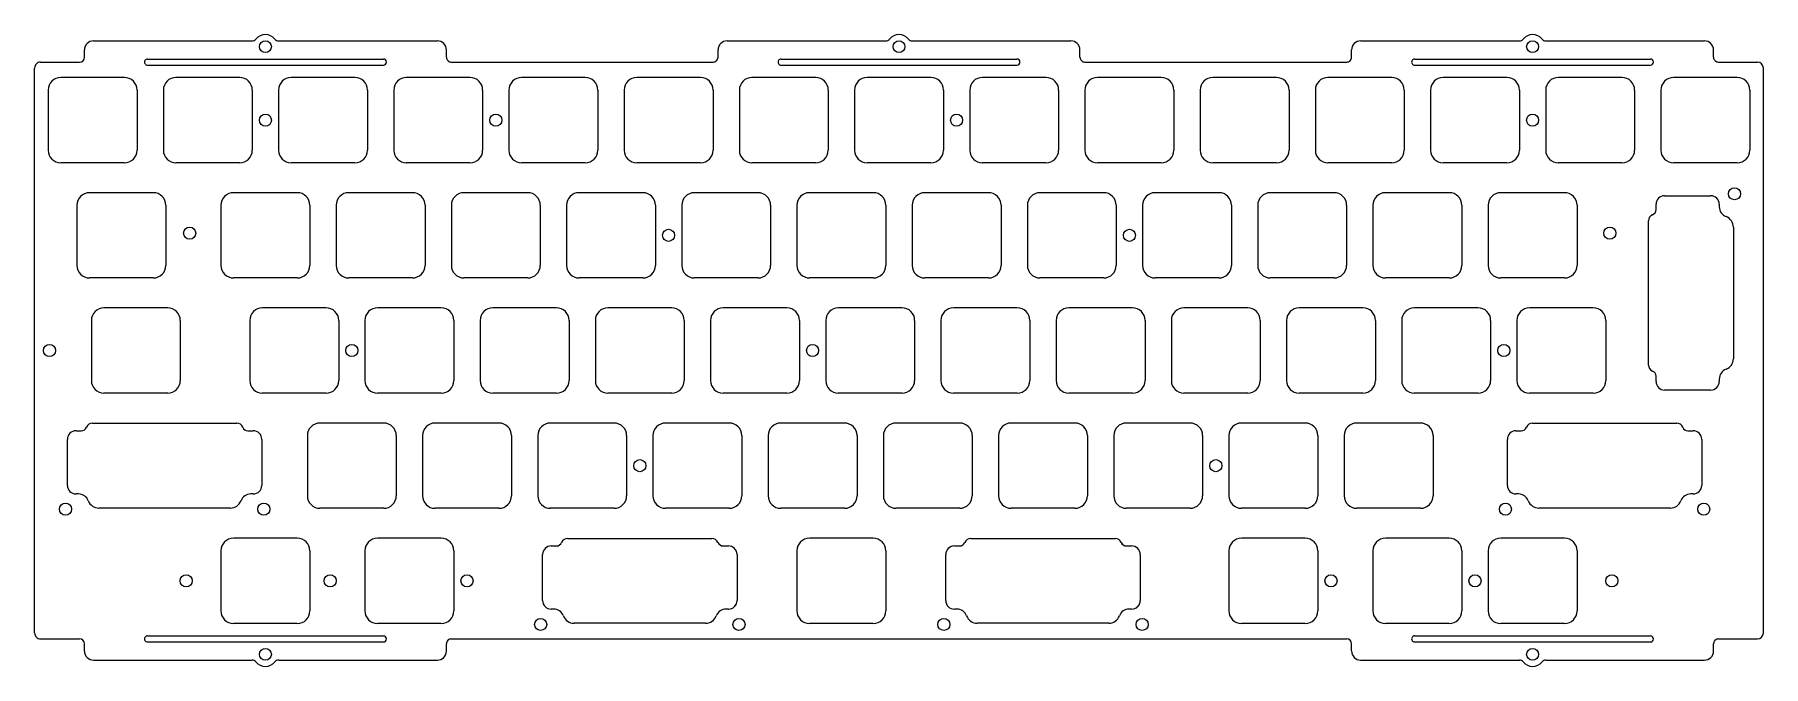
# Model space of a CAD drawing. Header units: millimetres. Extents: x -10 to 276, y -90 to 14.
import ezdxf

# ---------------------------------------------------------------- set-up
doc = ezdxf.new("R2010")
doc.units = ezdxf.units.MM
doc.header["$MEASUREMENT"] = 0
doc.layers.add('BLACK', color=7, linetype='CONTINUOUS')
doc.layers.add('Edge.Cuts', color=53, linetype='CONTINUOUS')

msp = doc.modelspace()

# ---------------------------------------------------------------- linework, layer by layer
at = {"layer": 'BLACK', "linetype": 'Continuous'}
for p, q in [((-1.35625, 10.399985), (-1.35625, 11.599985)), ((0.14375, 13.099997), (26.39937, 13.099997)), ((30.760672, 13.099997), (57.006172, 13.099997)), ((58.50625, 10.410384), (58.50625, 11.619835)), ((103.41875, 10.399985), (103.41875, 11.600085)), ((104.924149, 13.099997), (131.17437, 13.099997)), ((135.535872, 13.099997), (161.781172, 13.099997)), ((163.28125, 10.410384), (163.28125, 11.619835)), ((208.19375, 10.399985), (208.19375, 11.600085)), ((209.699149, 13.099997), (235.9392, 13.099997)), ((240.310872, 13.099997), (266.556172, 13.099997)), ((268.05625, 10.410384), (268.05625, 11.619835)), ((-9.6, -84.794538), (-9.6, 8.599985)), ((-8.600006, 9.599997), (-2.156228, 9.599997)), ((-2.156228, 9.600007), (-2.156228, 9.599997)), ((9.074972, 9.099997), (48.075, 9.099997)), ((9.077449, 10.099997), (48.074972, 10.099997)), ((59.306372, 9.599997), (102.61875, 9.599997)), ((113.849972, 9.099997), (152.85, 9.099997)), ((113.852449, 10.099997), (152.849972, 10.099997)), ((164.081372, 9.599997), (207.39375, 9.599997)), ((218.624972, 9.099997), (257.625, 9.099997)), ((218.627449, 10.099997), (257.624972, 10.099997)), ((268.856372, 9.599997), (275.299972, 9.599997)), ((276.299984, 8.599985), (276.3, 8.599985)), ((276.3, -84.800015), (276.3, 8.599985)), ((5.275, 7.05), (-5.275001, 7.05)), ((24.325, 7.05), (13.775, 7.05)), ((43.375, 7.05), (32.825, 7.05)), ((62.425, 7.05), (51.875, 7.05)), ((81.475, 7.05), (70.925, 7.05)), ((100.525, 7.05), (89.975, 7.05)), ((119.575, 7.05), (109.025, 7.05)), ((138.625, 7.05), (128.075, 7.05)), ((157.675, 7.05), (147.125, 7.05)), ((176.725, 7.05), (166.175, 7.05)), ((195.775, 7.05), (185.225, 7.05)), ((214.825, 7.05), (204.275, 7.05)), ((233.875, 7.05), (223.325, 7.05)), ((252.925, 7.05), (242.374999, 7.05)), ((271.975, 7.05), (261.424999, 7.05)), ((-7.35, 4.975001), (-7.35, -4.975001)), ((7.35, 4.975), (7.35, -4.975)), ((11.7, 4.975), (11.7, -4.975)), ((26.4, 4.975), (26.4, -4.975)), ((30.75, 4.975), (30.75, -4.975)), ((45.45, 4.975), (45.45, -4.975)), ((49.8, 4.975), (49.8, -4.975)), ((64.5, 4.975), (64.5, -4.975)), ((68.85, 4.975), (68.85, -4.975)), ((83.55, 4.975), (83.55, -4.975)), ((87.9, 4.975), (87.9, -4.975)), ((102.6, 4.975), (102.6, -4.975)), ((106.95, 4.975), (106.95, -4.975)), ((121.65, 4.975), (121.65, -4.975)), ((126, 4.975), (126, -4.975)), ((140.7, 4.975), (140.7, -4.975)), ((145.05, 4.975), (145.05, -4.975)), ((159.75, 4.975), (159.75, -4.975)), ((164.1, 4.975), (164.1, -4.975)), ((178.8, 4.975), (178.8, -4.975)), ((183.15, 4.975), (183.15, -4.975)), ((197.85, 4.975), (197.85, -4.975)), ((202.2, 4.975), (202.2, -4.975)), ((216.9, 4.975), (216.9, -4.975)), ((221.25, 4.975), (221.25, -4.975)), ((235.95, 4.975), (235.95, -4.975)), ((240.3, 4.975), (240.3, -4.975001)), ((255, 4.975), (255, -4.975)), ((259.35, 4.975), (259.35, -4.975001)), ((274.05, 4.975), (274.05, -4.975)), ((5.275, -7.05), (-5.275, -7.05)), ((24.325, -7.05), (13.775, -7.05)), ((43.375, -7.05), (32.825, -7.05)), ((62.425, -7.05), (51.875, -7.05)), ((81.475, -7.05), (70.925, -7.05)), ((100.525, -7.05), (89.975, -7.05)), ((119.575, -7.05), (109.025, -7.05)), ((138.625, -7.05), (128.075, -7.05)), ((157.675, -7.05), (147.125, -7.05)), ((176.725, -7.05), (166.175, -7.05)), ((195.775, -7.05), (185.225, -7.05)), ((214.825, -7.05), (204.275, -7.05)), ((233.875, -7.05), (223.325, -7.05)), ((252.925, -7.05), (242.375, -7.05)), ((271.975, -7.05), (261.425, -7.05)), ((-2.587499, -14.074999), (-2.587499, -24.025001)), ((10.0375, -12), (-0.5125, -12)), ((12.1125, -14.075), (12.112501, -14.075)), ((12.112501, -14.075), (12.112501, -24.025)), ((21.225, -14.075), (21.225, -24.025)), ((33.85, -12), (23.3, -12)), ((35.925, -14.075), (35.925, -24.025)), ((40.275, -14.075), (40.275, -24.025)), ((52.9, -12), (42.35, -12)), ((54.975, -14.075), (54.975, -24.025)), ((59.325, -14.075), (59.325, -24.025)), ((71.95, -12), (61.4, -12)), ((74.025, -14.075), (74.025, -24.025)), ((78.375, -14.075), (78.375, -24.025)), ((91, -12), (80.45, -12)), ((93.075, -14.075), (93.075, -24.025)), ((97.425, -14.075), (97.425, -24.025)), ((110.05, -12), (99.5, -12)), ((112.125, -14.075), (112.125, -24.025)), ((116.475, -14.075), (116.475, -24.025)), ((129.1, -12), (118.55, -12)), ((131.175, -14.075), (131.175, -24.025)), ((135.525, -14.075), (135.525, -24.025)), ((148.15, -12), (137.6, -12)), ((150.225, -14.075), (150.225, -24.025)), ((154.575, -14.075), (154.575, -24.025)), ((167.2, -12), (156.65, -12)), ((169.275, -14.075), (169.275, -24.025)), ((173.625, -14.075), (173.625, -24.025)), ((186.25, -12), (175.7, -12)), ((188.325, -14.075), (188.325, -24.025)), ((192.675, -14.075), (192.675, -24.025)), ((205.3, -12), (194.75, -12)), ((207.375, -14.075), (207.375, -24.025)), ((211.725, -14.075), (211.725, -24.025)), ((224.35, -12), (213.8, -12)), ((226.425, -14.075), (226.425, -24.025)), ((230.775, -14.075), (230.775, -24.025)), ((243.4, -12), (232.85, -12)), ((245.475, -14.075), (245.475, -24.025)), ((10.0375, -26.1), (-0.5125, -26.1)), ((33.85, -26.1), (23.3, -26.1)), ((52.9, -26.1), (42.35, -26.1)), ((71.95, -26.1), (61.4, -26.1)), ((91, -26.1), (80.45, -26.1)), ((110.05, -26.1), (99.5, -26.1)), ((129.1, -26.1), (118.55, -26.1)), ((148.15, -26.1), (137.6, -26.1)), ((167.2, -26.1), (156.65, -26.1)), ((186.25, -26.1), (175.7, -26.1)), ((205.3, -26.1), (194.75, -26.1)), ((224.35, -26.1), (213.8, -26.1)), ((243.4, -26.1), (232.85, -26.1)), ((12.41875, -31.05), (1.868749, -31.05)), ((38.6125, -31.05), (28.0625, -31.05)), ((57.6625, -31.05), (47.1125, -31.05)), ((76.7125, -31.05), (66.1625, -31.05)), ((95.7625, -31.05), (85.2125, -31.05)), ((114.8125, -31.05), (104.2625, -31.05)), ((133.8625, -31.05), (123.3125, -31.05)), ((152.9125, -31.05), (142.3625, -31.05)), ((171.9625, -31.05), (161.4125, -31.05)), ((191.0125, -31.05), (180.4625, -31.05)), ((210.0625, -31.05), (199.5125, -31.05)), ((229.1125, -31.05), (218.5625, -31.05)), ((-0.20625, -33.125), (-0.20625, -43.075001)), ((14.49375, -33.125), (14.49375, -43.075)), ((25.9875, -33.125), (25.9875, -43.075)), ((40.6875, -33.125), (40.6875, -43.075)), ((45.0375, -33.125), (45.0375, -43.075)), ((59.7375, -33.125), (59.7375, -43.075)), ((64.0875, -33.125), (64.0875, -43.075)), ((78.7875, -33.125), (78.7875, -43.075)), ((83.1375, -33.125), (83.1375, -43.075)), ((97.8375, -33.125), (97.8375, -43.075)), ((102.1875, -33.125), (102.1875, -43.075)), ((116.8875, -33.125), (116.8875, -43.075)), ((121.2375, -33.125), (121.2375, -43.075)), ((135.9375, -33.125), (135.9375, -43.075)), ((140.2875, -33.125), (140.2875, -43.075)), ((154.9875, -33.125), (154.9875, -43.075)), ((159.3375, -33.125), (159.3375, -43.075)), ((174.0375, -33.125), (174.0375, -43.075)), ((178.3875, -33.125), (178.3875, -43.075)), ((193.0875, -33.125), (193.0875, -43.075)), ((197.4375, -33.125), (197.4375, -43.075)), ((212.1375, -33.125), (212.1375, -43.075)), ((216.4875, -33.125), (216.4875, -43.075)), ((231.1875, -33.125), (231.1875, -43.075)), ((12.41875, -45.15), (1.86875, -45.15)), ((38.6125, -45.15), (28.0625, -45.15)), ((57.6625, -45.15), (47.1125, -45.15)), ((76.7125, -45.15), (66.1625, -45.15)), ((95.7625, -45.15), (85.2125, -45.15)), ((114.8125, -45.15), (104.2625, -45.15)), ((133.8625, -45.15), (123.3125, -45.15)), ((152.9125, -45.15), (142.3625, -45.15)), ((171.9625, -45.15), (161.4125, -45.15)), ((191.0125, -45.15), (180.4625, -45.15)), ((210.0625, -45.15), (199.5125, -45.15)), ((229.1125, -45.15), (218.5625, -45.15)), ((48.1375, -50.1), (37.5875, -50.1)), ((67.1875, -50.1), (56.6375, -50.1)), ((86.2375, -50.1), (75.6875, -50.1)), ((105.2875, -50.1), (94.7375, -50.1)), ((124.3375, -50.1), (113.7875, -50.1)), ((143.3875, -50.1), (132.8375, -50.1)), ((162.4375, -50.1), (151.8875, -50.1)), ((181.4875, -50.1), (170.9375, -50.1)), ((200.5375, -50.1), (189.9875, -50.1)), ((219.5875, -50.1), (209.0375, -50.1)), ((35.5125, -52.175), (35.5125, -62.125)), ((50.2125, -52.175), (50.2125, -62.125)), ((54.5625, -52.175), (54.5625, -62.125)), ((69.2625, -52.175), (69.2625, -62.125)), ((73.6125, -52.175), (73.6125, -62.125)), ((88.3125, -52.175), (88.3125, -62.125)), ((92.6625, -52.175), (92.6625, -62.125)), ((107.3625, -52.175), (107.3625, -62.125)), ((111.7125, -52.175), (111.7125, -62.125)), ((126.4125, -52.175), (126.4125, -62.125)), ((130.7625, -52.175), (130.7625, -62.125)), ((145.4625, -52.175), (145.4625, -62.125)), ((149.8125, -52.175), (149.8125, -62.125)), ((164.5125, -52.175), (164.5125, -62.125)), ((168.8625, -52.175), (168.8625, -62.125)), ((183.5625, -52.175), (183.5625, -62.125)), ((187.9125, -52.175), (187.9125, -62.125)), ((202.6125, -52.175), (202.6125, -62.125)), ((206.9625, -52.175), (206.9625, -62.125)), ((221.6625, -52.175), (221.6625, -62.125)), ((48.1375, -64.2), (37.5875, -64.2)), ((67.1875, -64.2), (56.6375, -64.2)), ((86.2375, -64.2), (75.6875, -64.2)), ((105.2875, -64.2), (94.7375, -64.2)), ((124.3375, -64.2), (113.7875, -64.2)), ((143.3875, -64.2), (132.8375, -64.2)), ((162.4375, -64.2), (151.8875, -64.2)), ((181.4875, -64.2), (170.9375, -64.2)), ((200.5375, -64.2), (189.9875, -64.2)), ((219.5875, -64.2), (209.0375, -64.2)), ((9.077449, -85.300003), (48.074972, -85.300003)), ((218.627449, -85.300003), (257.624972, -85.300003)), ((-8.600028, -85.800003), (-2.156228, -85.800003)), ((-1.35625, -87.8), (-1.35625, -86.59264)), ((9.074972, -86.300003), (48.075, -86.300003)), ((58.50625, -87.800015), (58.50625, -86.600015)), ((59.310167, -85.800003), (207.393772, -85.800003)), ((208.19375, -87.785851), (208.19375, -86.59254)), ((218.624972, -86.300003), (257.625, -86.300003)), ((268.05625, -87.800015), (268.05625, -86.600015)), ((268.860167, -85.800003), (275.3, -85.800003)), ((0.143772, -89.300003), (26.389372, -89.300003)), ((30.765504, -89.300003), (57.00625, -89.300003)), ((209.693872, -89.300003), (235.939372, -89.300003)), ((240.315504, -89.300003), (266.55625, -89.300003))]:
    msp.add_line(p, q, dxfattribs=at)
at = {"layer": 'BLACK'}
for centre, radius in [((28.575, 12.149997), 0.985), ((133.35, 12.149997), 0.985), ((238.125, 12.149997), 0.985), ((28.575, 0), 1), ((66.675, 0), 1), ((142.875, 0), 1), ((238.125, 0), 1), ((16.04875, -18.7), 1), ((95.25, -19.05), 1), ((171.45, -19.05), 1), ((250.9012, -18.7), 1), ((-7.14375, -38.1), 1), ((42.8625, -38.1), 1), ((119.0625, -38.1), 1), ((90.4875, -57.15), 1), ((185.7375, -57.15), 1), ((28.575, -88.350003), 0.985), ((238.125, -88.350003), 0.985)]:
    msp.add_circle(centre, radius, dxfattribs=at)
for centre, radius, start, end in [((0.143772, 11.599985), 1.500022, 90.00084033, 180), ((26.389072, 13.900085), 0.800195, 270.73741808, 321.32091329), ((28.575, 12.149997), 2, 38.68217849, 141.3178036), ((30.760672, 13.899785), 0.799788, 218.67381541, 270), ((57.006072, 11.599685), 1.500312, 0.76953571, 89.99618108), ((104.918772, 11.599985), 1.500022, 89.79461625, 179.99618034), ((131.164072, 13.900085), 0.800195, 270.73741808, 321.32091329), ((133.35, 12.149998), 1.999999, 38.68217404, 141.31782596), ((135.535872, 13.900185), 0.800188, 218.68718212, 270), ((161.781072, 11.599685), 1.500312, 0.76953571, 89.99618108), ((209.693772, 11.599985), 1.500022, 89.79461625, 179.99618034), ((235.939172, 13.900085), 0.800116, 270.00200517, 321.31639326), ((238.125, 12.149997), 2, 38.6821964, 141.31782151), ((240.310872, 13.900185), 0.800188, 218.68718212, 270), ((266.556072, 11.599685), 1.500312, 0.76953571, 89.99618108), ((-8.600028, 8.599985), 0.999972, 89.99873951, 180), ((-2.156228, 10.399985), 0.799978, 270, 0), ((9.074972, 9.599985), 0.499988, 89.71616584, 270), ((48.074972, 9.599985), 0.500012, 270.00320849, 90), ((59.306372, 10.400185), 0.800188, 179.26970136, 270), ((102.618772, 10.399985), 0.799978, 269.99842434, 0), ((113.849972, 9.599985), 0.499988, 89.71616584, 270), ((152.849972, 9.599985), 0.500012, 270.00320849, 90), ((164.081372, 10.400185), 0.800188, 179.26970136, 270), ((207.393772, 10.399985), 0.799978, 269.99842434, 0), ((218.624972, 9.599985), 0.499988, 89.71616584, 270), ((257.624972, 9.599985), 0.500012, 270.00320849, 90), ((268.856372, 10.400185), 0.800188, 179.26970136, 270), ((275.299972, 8.599985), 1.000012, 0, 90), ((-5.275001, 4.975001), 2.074999, 90, 180), ((5.275001, 4.975001), 2.074999, 359.99997239, 90.00002761), ((13.774999, 4.975001), 2.074999, 89.99997239, 180.00002761), ((24.325001, 4.975001), 2.074999, 359.99997239, 90.00002761), ((32.824999, 4.975001), 2.074999, 89.99997239, 180.00002761), ((43.375001, 4.975001), 2.074999, 359.99997239, 90.00002761), ((51.874999, 4.975001), 2.074999, 89.99997239, 180.00002761), ((62.425001, 4.975001), 2.074999, 359.99997239, 90.00002761), ((70.924999, 4.975001), 2.074999, 89.99997239, 180.00002761), ((81.475001, 4.975001), 2.074999, 359.99997239, 90.00002761), ((89.974999, 4.975001), 2.074999, 89.99997239, 180.00002761), ((100.524997, 4.974997), 2.075003, 0.00008284, 89.99991716), ((109.024997, 4.974997), 2.074997, 89.99991716, 179.99991716), ((119.575047, 4.975047), 2.074953, 359.99870219, 90.00129781), ((128.074997, 4.974997), 2.074997, 89.99991716, 179.99991716), ((138.625047, 4.975047), 2.074953, 359.99870219, 90.00129781), ((147.124997, 4.974997), 2.074997, 89.99991716, 179.99991716), ((157.675047, 4.975047), 2.074953, 359.99870219, 90.00129781), ((166.175047, 4.975047), 2.075047, 90.00129781, 180.00129775), ((176.725047, 4.975047), 2.074953, 359.99870219, 90.00129781), ((185.225047, 4.975047), 2.075047, 90.00129781, 180.00129775), ((195.775047, 4.975047), 2.074953, 359.99870219, 90.00129781), ((204.275047, 4.975047), 2.075047, 90.00129781, 180.00129775), ((214.825047, 4.975047), 2.074953, 359.99870219, 90.00129781), ((223.325047, 4.975047), 2.075047, 90.00129781, 180.00129775), ((233.875047, 4.975047), 2.074953, 359.99870219, 90.00129781), ((242.374999, 4.975001), 2.074999, 90, 180.00002761), ((252.925, 4.975), 2.075, 0, 90), ((261.424999, 4.975001), 2.074999, 90, 180.00002761), ((271.975, 4.975), 2.075, 0, 90), ((-5.275001, -4.975001), 2.074999, 180, 270.00002761), ((5.275001, -4.975001), 2.074999, 269.99997239, 0.00002761), ((13.774999, -4.975001), 2.074999, 179.99997239, 270.00002761), ((24.325001, -4.975001), 2.074999, 269.99997239, 0.00002761), ((32.824999, -4.975001), 2.074999, 179.99997239, 270.00002761), ((43.375001, -4.975001), 2.074999, 269.99997239, 0.00002761), ((51.874999, -4.975001), 2.074999, 179.99997239, 270.00002761), ((62.425001, -4.975001), 2.074999, 269.99997239, 0.00002761), ((70.924999, -4.975001), 2.074999, 179.99997239, 270.00002761), ((81.475001, -4.975001), 2.074999, 269.99997239, 0.00002761), ((89.974997, -4.975003), 2.074997, 179.99991716, 270.00008284), ((100.524997, -4.975003), 2.075003, 270.00008284, 0.00008284), ((109.024997, -4.975003), 2.074997, 179.99991716, 270.00008284), ((119.574997, -4.975003), 2.075003, 270.00008284, 0.00008284), ((128.075047, -4.974953), 2.075047, 180.00129775, 269.99870225), ((138.624997, -4.975003), 2.075003, 270.00008284, 0.00008284), ((147.125047, -4.974953), 2.075047, 180.00129775, 269.99870225), ((157.674997, -4.975003), 2.075003, 270.00008284, 0.00008284), ((166.175047, -4.974953), 2.075047, 180.00129775, 269.99870225), ((176.725047, -4.974953), 2.074953, 269.99870225, 359.99870219), ((185.225047, -4.974953), 2.075047, 180.00129775, 269.99870225), ((195.775047, -4.974953), 2.074953, 269.99870225, 359.99870219), ((204.275047, -4.974953), 2.075047, 180.00129775, 269.99870225), ((214.825047, -4.974953), 2.074953, 269.99870225, 359.99870219), ((223.325047, -4.974953), 2.075047, 180.00129775, 269.99870225), ((233.875047, -4.974953), 2.074953, 269.99870225, 359.99870219), ((242.374999, -4.975001), 2.074999, 180, 270.00002761), ((252.925, -4.975), 2.075, 270, 0), ((261.424999, -4.975001), 2.074999, 180, 270.00002761), ((271.975, -4.975), 2.075, 270, 0), ((-0.5125, -14.074999), 2.074999, 90, 180), ((10.037501, -14.074999), 2.074999, 359.99997239, 90.00002761), ((23.299999, -14.074999), 2.074999, 89.99997239, 180.00002761), ((33.850001, -14.074999), 2.074999, 359.99997239, 90.00002761), ((42.349999, -14.074999), 2.074999, 89.99997239, 180.00002761), ((52.900001, -14.074999), 2.074999, 359.99997239, 90.00002761), ((61.399999, -14.074999), 2.074999, 89.99997239, 180.00002761), ((71.950001, -14.074999), 2.074999, 359.99997239, 90.00002761), ((80.449999, -14.074999), 2.074999, 89.99997239, 180.00002761), ((90.999997, -14.075003), 2.075003, 0.00008284, 89.99991716), ((99.499997, -14.075003), 2.074997, 89.99991716, 179.99991716), ((110.049997, -14.075003), 2.075003, 0.00008284, 89.99991716), ((118.549997, -14.075003), 2.074997, 89.99991716, 179.99991716), ((129.100047, -14.074953), 2.074953, 359.99870219, 90.00129781), ((137.599997, -14.075003), 2.074997, 89.99991716, 179.99991716), ((148.150047, -14.074953), 2.074953, 359.99870219, 90.00129781), ((156.649997, -14.075003), 2.074997, 89.99991716, 179.99991716), ((167.200047, -14.074953), 2.074953, 359.99870219, 90.00129781), ((175.700047, -14.074953), 2.075047, 90.00129781, 180.00129775), ((186.250047, -14.074953), 2.074953, 359.99870219, 90.00129781), ((194.750047, -14.074953), 2.075047, 90.00129781, 180.00129775), ((205.300047, -14.074953), 2.074953, 359.99870219, 90.00129781), ((213.800047, -14.074953), 2.075047, 90.00129781, 180.00129775), ((224.350047, -14.074953), 2.074953, 359.99870219, 90.00129781), ((232.850047, -14.074953), 2.075047, 90.00129781, 180.00129775), ((243.400047, -14.074953), 2.074953, 359.99870219, 90.00129781), ((-0.5125, -24.025001), 2.074999, 180, 270), ((10.037501, -24.025), 2.075, 269.99997239, 0), ((23.299999, -24.025001), 2.074999, 179.99997239, 270.00002761), ((33.850001, -24.025001), 2.074999, 269.99997239, 0.00002761), ((42.349999, -24.025001), 2.074999, 179.99997239, 270.00002761), ((52.900001, -24.025001), 2.074999, 269.99997239, 0.00002761), ((61.399999, -24.025001), 2.074999, 179.99997239, 270.00002761), ((71.950001, -24.025001), 2.074999, 269.99997239, 0.00002761), ((80.449999, -24.025001), 2.074999, 179.99997239, 270.00002761), ((90.999997, -24.025003), 2.075003, 270.00008284, 0.00008284), ((99.499997, -24.025003), 2.074997, 179.99991716, 270.00008284), ((110.049997, -24.025003), 2.075003, 270.00008284, 0.00008284), ((118.549997, -24.025003), 2.074997, 179.99991716, 270.00008284), ((129.099997, -24.025003), 2.075003, 270.00008284, 0.00008284), ((137.600047, -24.024953), 2.075047, 180.00129775, 269.99870225), ((148.149997, -24.025003), 2.075003, 270.00008284, 0.00008284), ((156.650047, -24.024953), 2.075047, 180.00129775, 269.99870225), ((167.200047, -24.024953), 2.074953, 269.99870225, 359.99870219), ((175.700047, -24.024953), 2.075047, 180.00129775, 269.99870225), ((186.250047, -24.024953), 2.074953, 269.99870225, 359.99870219), ((194.750047, -24.024953), 2.075047, 180.00129775, 269.99870225), ((205.300047, -24.024953), 2.074953, 269.99870225, 359.99870219), ((213.800047, -24.024953), 2.075047, 180.00129775, 269.99870225), ((224.350047, -24.024953), 2.074953, 269.99870225, 359.99870219), ((232.850047, -24.024953), 2.075047, 180.00129775, 269.99870225), ((243.400047, -24.024953), 2.074953, 269.99870225, 359.99870219), ((1.868754, -33.125004), 2.075004, 90.00013806, 179.99988955), ((12.41875, -33.125), 2.075, 0, 90), ((28.062499, -33.124999), 2.074999, 89.99997239, 180.00002761), ((38.612501, -33.124999), 2.074999, 359.99997239, 90.00002761), ((47.112499, -33.124999), 2.074999, 89.99997239, 180.00002761), ((57.662501, -33.124999), 2.074999, 359.99997239, 90.00002761), ((66.162499, -33.124999), 2.074999, 89.99997239, 180.00002761), ((76.712501, -33.124999), 2.074999, 359.99997239, 90.00002761), ((85.212499, -33.124999), 2.074999, 89.99997239, 180.00002761), ((95.762497, -33.125003), 2.075003, 0.00008284, 89.99991716), ((104.262497, -33.125003), 2.074997, 89.99991716, 179.99991716), ((114.812497, -33.125003), 2.075003, 0.00008284, 89.99991716), ((123.312497, -33.125003), 2.074997, 89.99991716, 179.99991716), ((133.862547, -33.124953), 2.074953, 359.99870219, 90.00129781), ((142.362497, -33.125003), 2.074997, 89.99991716, 179.99991716), ((152.912547, -33.124953), 2.074953, 359.99870219, 90.00129781), ((161.412547, -33.124953), 2.075047, 90.00129781, 180.00129775), ((171.962547, -33.124953), 2.074953, 359.99870219, 90.00129781), ((180.462547, -33.124953), 2.075047, 90.00129781, 180.00129775), ((191.012547, -33.124953), 2.074953, 359.99870219, 90.00129781), ((199.512547, -33.124953), 2.075047, 90.00129781, 180.00129775), ((210.062547, -33.124953), 2.074953, 359.99870219, 90.00129781), ((218.562547, -33.124953), 2.075047, 90.00129781, 180.00129775), ((229.112547, -33.124953), 2.074953, 359.99870219, 90.00129781), ((1.868752, -43.074998), 2.075002, 180.00008284, 269.99994478), ((12.41875, -43.075), 2.075, 270, 0), ((28.062499, -43.075001), 2.074999, 179.99997239, 270.00002761), ((38.612501, -43.075001), 2.074999, 269.99997239, 0.00002761), ((47.112499, -43.075001), 2.074999, 179.99997239, 270.00002761), ((57.662501, -43.075001), 2.074999, 269.99997239, 0.00002761), ((66.162499, -43.075001), 2.074999, 179.99997239, 270.00002761), ((76.712501, -43.075001), 2.074999, 269.99997239, 0.00002761), ((85.212499, -43.075001), 2.074999, 179.99997239, 270.00002761), ((95.762497, -43.075003), 2.075003, 270.00008284, 0.00008284), ((104.262497, -43.075003), 2.074997, 179.99991716, 270.00008284), ((114.812497, -43.075003), 2.075003, 270.00008284, 0.00008284), ((123.312547, -43.074953), 2.075047, 180.00129775, 269.99870225), ((133.862497, -43.075003), 2.075003, 270.00008284, 0.00008284), ((142.362547, -43.074953), 2.075047, 180.00129775, 269.99870225), ((152.912497, -43.075003), 2.075003, 270.00008284, 0.00008284), ((161.412547, -43.074953), 2.075047, 180.00129775, 269.99870225), ((171.962547, -43.074953), 2.074953, 269.99870225, 359.99870219), ((180.462547, -43.074953), 2.075047, 180.00129775, 269.99870225), ((191.012547, -43.074953), 2.074953, 269.99870225, 359.99870219), ((199.512547, -43.074953), 2.075047, 180.00129775, 269.99870225), ((210.062547, -43.074953), 2.074953, 269.99870225, 359.99870219), ((218.562547, -43.074953), 2.075047, 180.00129775, 269.99870225), ((229.112547, -43.074953), 2.074953, 269.99870225, 359.99870219), ((37.587499, -52.174999), 2.074999, 89.99997239, 180.00002761), ((48.137501, -52.174999), 2.074999, 359.99997239, 90.00002761), ((56.637499, -52.174999), 2.074999, 89.99997239, 180.00002761), ((67.187501, -52.174999), 2.074999, 359.99997239, 90.00002761), ((75.687499, -52.174999), 2.074999, 89.99997239, 180.00002761), ((86.237501, -52.174999), 2.074999, 359.99997239, 90.00002761), ((94.737499, -52.174999), 2.074999, 89.99997239, 180.00002761), ((105.287497, -52.175003), 2.075003, 0.00008284, 89.99991716), ((113.787497, -52.175003), 2.074997, 89.99991716, 179.99991716), ((124.337547, -52.174953), 2.074953, 359.99870219, 90.00129781), ((132.837497, -52.175003), 2.074997, 89.99991716, 179.99991716), ((143.387547, -52.174953), 2.074953, 359.99870219, 90.00129781), ((151.887497, -52.175003), 2.074997, 89.99991716, 179.99991716), ((162.437547, -52.174953), 2.074953, 359.99870219, 90.00129781), ((170.937547, -52.174953), 2.075047, 90.00129781, 180.00129775), ((181.487547, -52.174953), 2.074953, 359.99870219, 90.00129781), ((189.987547, -52.174953), 2.075047, 90.00129781, 180.00129775), ((200.537547, -52.174953), 2.074953, 359.99870219, 90.00129781), ((209.037547, -52.174953), 2.075047, 90.00129781, 180.00129775), ((219.587547, -52.174953), 2.074953, 359.99870219, 90.00129781), ((37.587499, -62.125001), 2.074999, 179.99997239, 270.00002761), ((48.137501, -62.125001), 2.074999, 269.99997239, 0.00002761), ((56.637499, -62.125001), 2.074999, 179.99997239, 270.00002761), ((67.187501, -62.125001), 2.074999, 269.99997239, 0.00002761), ((75.687499, -62.125001), 2.074999, 179.99997239, 270.00002761), ((86.237501, -62.125001), 2.074999, 269.99997239, 0.00002761), ((94.737497, -62.125003), 2.074997, 179.99991716, 270.00008284), ((105.287497, -62.125003), 2.075003, 270.00008284, 0.00008284), ((113.787497, -62.125003), 2.074997, 179.99991716, 270.00008284), ((124.337497, -62.125003), 2.075003, 270.00008284, 0.00008284), ((132.837547, -62.124953), 2.075047, 180.00129775, 269.99870225), ((143.387497, -62.125003), 2.075003, 270.00008284, 0.00008284), ((151.887547, -62.124953), 2.075047, 180.00129775, 269.99870225), ((162.437497, -62.125003), 2.075003, 270.00008284, 0.00008284), ((170.937547, -62.124953), 2.075047, 180.00129775, 269.99870225), ((181.487547, -62.124953), 2.074953, 269.99870225, 359.99870219), ((189.987547, -62.124953), 2.075047, 180.00129775, 269.99870225), ((200.537547, -62.124953), 2.074953, 269.99870225, 359.99870219), ((209.037547, -62.124953), 2.075047, 180.00129775, 269.99870225), ((219.587547, -62.124953), 2.074953, 269.99870225, 359.99870219), ((-8.600028, -84.800015), 0.999988, 179.68618537, 270), ((9.074972, -85.800015), 0.499988, 89.71616584, 270), ((48.074972, -85.800015), 0.500012, 270.00320849, 90), ((218.624972, -85.800015), 0.499988, 89.71616584, 270), ((257.624972, -85.800015), 0.500012, 270.00320849, 90), ((275.299972, -84.800015), 1.000028, 270.00160424, 0), ((-2.156228, -86.600015), 0.800012, 0.52819503, 90), ((0.143772, -87.800015), 1.499988, 179.99942705, 270), ((57.006272, -87.800015), 1.499978, 269.99915966, 0), ((59.306272, -86.600015), 0.800022, 89.72104756, 180), ((207.393772, -86.600015), 0.800012, 0.53535658, 90), ((209.693872, -87.799815), 1.500188, 179.46667327, 270), ((266.556272, -87.800015), 1.499978, 269.99915966, 0), ((268.856272, -86.600015), 0.800022, 89.72104756, 180), ((26.389372, -90.099815), 0.799812, 38.67712742, 90), ((28.575, -88.350003), 2, 218.68217849, 321.3178036), ((30.760672, -90.099915), 0.799885, 89.65389963, 141.31929494), ((235.939372, -90.099815), 0.799812, 38.67712742, 90), ((238.125, -88.350003), 2, 218.68217849, 321.3178036), ((240.310672, -90.099915), 0.799885, 89.65389963, 141.31929494)]:
    msp.add_arc(centre, radius, start, end, dxfattribs=at)
at = {"layer": 'Edge.Cuts', "linetype": 'CONTINUOUS'}
for p, q in [((258.54331, -14.79037), (258.54331, -13.92476)), ((259.96831, -12.49976), (267.56919, -12.49976)), ((268.99419, -13.92476), (268.99419, -14.3288)), ((257.29115, -40.50282), (257.29115, -16.64758)), ((271.33066, -17.6997), (271.33066, -39.4507)), ((248.16875, -31.05), (237.618749, -31.05)), ((235.54375, -33.125), (235.54375, -43.075001)), ((250.24375, -33.125), (250.24375, -43.075)), ((258.54331, -43.22564), (258.54331, -42.36003)), ((268.99419, -42.8216), (268.99419, -43.22564)), ((248.16875, -45.15), (237.61875, -45.15)), ((267.56919, -44.65064), (259.96831, -44.65064)), ((-2.74439, -51.37456), (-1.87878, -51.37456)), ((-0.02157, -50.1224), (23.83367, -50.1224)), ((25.69088, -51.37456), (26.55649, -51.37456)), ((235.38061, -51.37456), (236.24622, -51.37456)), ((238.10343, -50.1224), (261.95867, -50.1224)), ((263.81588, -51.37456), (264.68149, -51.37456)), ((-4.16939, -60.40044), (-4.16939, -52.79956)), ((27.98149, -52.79956), (27.98149, -60.40044)), ((233.95561, -60.40044), (233.95561, -52.79956)), ((266.10649, -52.79956), (266.10649, -60.40044)), ((-2.34035, -61.82544), (-2.74439, -61.82544)), ((26.55649, -61.82544), (26.15245, -61.82544)), ((235.78465, -61.82544), (235.38061, -61.82544)), ((264.68149, -61.82544), (264.27745, -61.82544)), ((22.78155, -64.16191), (1.03055, -64.16191)), ((260.90655, -64.16191), (239.15555, -64.16191)), ((21.225, -71.225), (21.225, -81.175001)), ((21.225, -71.225), (21.225, -81.175001)), ((33.85, -69.15), (23.299999, -69.15)), ((33.85, -69.15), (23.299999, -69.15)), ((35.925, -71.225), (35.925, -81.175)), ((35.925, -71.225), (35.925, -81.175)), ((45.0375, -71.225), (45.0375, -81.175001)), ((45.0375, -71.225), (45.0375, -81.175001)), ((57.6625, -69.15), (47.112499, -69.15)), ((57.6625, -69.15), (47.112499, -69.15)), ((59.7375, -71.225), (59.7375, -81.175)), ((59.7375, -71.225), (59.7375, -81.175)), ((75.83686, -70.42456), (76.70247, -70.42456)), ((75.849012, -70.42456), (76.702575, -70.42456)), ((76.702575, -70.424548), (76.702575, -70.42456)), ((78.55968, -69.1724), (102.41492, -69.1724)), ((78.559875, -69.172411), (78.559875, -69.1724)), ((78.559875, -69.1724), (102.415075, -69.1724)), ((104.27213, -70.42456), (105.13774, -70.42456)), ((104.272275, -70.42456), (105.137875, -70.42456)), ((116.475, -71.225), (116.475, -81.175001)), ((116.475, -71.225), (116.475, -81.175001)), ((129.1, -69.15), (118.549999, -69.15)), ((129.1, -69.15), (118.549999, -69.15)), ((131.175, -71.225), (131.175, -81.175)), ((131.175, -71.225), (131.175, -81.175)), ((142.51186, -70.42456), (143.37747, -70.42456)), ((142.524012, -70.42456), (143.377575, -70.42456)), ((143.377575, -70.424548), (143.377575, -70.42456)), ((145.23468, -69.1724), (169.08992, -69.1724)), ((145.234875, -69.172411), (145.234875, -69.1724)), ((145.234875, -69.1724), (169.090075, -69.1724)), ((170.94713, -70.42456), (171.81274, -70.42456)), ((170.947275, -70.42456), (171.812875, -70.42456)), ((187.9125, -71.225), (187.9125, -81.175001)), ((187.9125, -71.225), (187.9125, -81.175001)), ((200.5375, -69.15), (189.987499, -69.15)), ((200.5375, -69.15), (189.987499, -69.15)), ((202.6125, -71.225), (202.6125, -81.175)), ((202.6125, -71.225), (202.6125, -81.175)), ((211.725, -71.225), (211.725, -81.175001)), ((211.725, -71.225), (211.725, -81.175001)), ((224.35, -69.15), (213.799999, -69.15)), ((224.35, -69.15), (213.799999, -69.15)), ((226.425, -71.225), (226.425, -81.175)), ((226.425, -71.225), (226.425, -81.175)), ((230.775, -71.225), (230.775, -81.175001)), ((230.775, -71.225), (230.775, -81.175001)), ((243.4, -69.15), (232.849999, -69.15)), ((243.4, -69.15), (232.849999, -69.15)), ((245.475, -71.225), (245.475, -81.175)), ((245.475, -71.225), (245.475, -81.175)), ((74.41186, -79.45044), (74.41186, -71.84956)), ((74.411985, -79.45044), (74.411985, -71.8497)), ((106.56274, -71.84956), (106.56274, -79.45044)), ((106.562865, -71.84956), (106.562865, -79.4504)), ((141.08686, -79.45044), (141.08686, -71.84956)), ((141.086985, -79.45044), (141.086985, -71.8497)), ((173.23774, -71.84956), (173.23774, -79.45044)), ((173.237865, -71.84956), (173.237865, -79.4504)), ((76.2409, -80.87544), (75.83686, -80.87544)), ((76.241075, -80.87544), (75.836975, -80.87544)), ((105.13774, -80.87544), (104.7337, -80.87544)), ((105.125958, -80.87544), (104.733825, -80.87544)), ((142.9159, -80.87544), (142.51186, -80.87544)), ((142.916075, -80.87544), (142.511975, -80.87544)), ((171.81274, -80.87544), (171.4087, -80.87544)), ((171.800958, -80.87544), (171.408825, -80.87544)), ((33.85, -83.25), (23.3, -83.25)), ((33.85, -83.25), (23.3, -83.25)), ((57.6625, -83.25), (47.1125, -83.25)), ((57.6625, -83.25), (47.1125, -83.25)), ((101.3628, -83.21191), (79.6118, -83.21191)), ((101.362925, -83.21191), (79.612075, -83.21191)), ((129.1, -83.25), (118.55, -83.25)), ((129.1, -83.25), (118.55, -83.25)), ((168.0378, -83.21191), (146.2868, -83.21191)), ((168.037925, -83.21191), (146.287075, -83.21191)), ((200.5375, -83.25), (189.9875, -83.25)), ((200.5375, -83.25), (189.9875, -83.25)), ((224.35, -83.25), (213.8, -83.25)), ((224.35, -83.25), (213.8, -83.25)), ((243.4, -83.25), (232.85, -83.25)), ((243.4, -83.25), (232.85, -83.25))]:
    msp.add_line(p, q, dxfattribs=at)
at = {"layer": 'Edge.Cuts'}
for centre in [(271.51875, -12.175), (233.3625, -38.1), (-4.49375, -64.35), (28.30625, -64.35), (233.63125, -64.35), (266.43125, -64.35), (15.478125, -76.2), (39.290625, -76.2), (61.9125, -76.2), (204.7875, -76.2), (228.6, -76.2), (251.221875, -76.2), (74.0875, -83.4), (106.8875, -83.4), (140.7625, -83.4), (173.5625, -83.4)]:
    msp.add_circle(centre, 1, dxfattribs=at)
for centre, radius, start, end in [((259.96831, -13.92476), 1.425, 90, 180), ((267.56915, -13.9248), 1.42504, 0.00160826, 89.99839174), ((258.36615, -16.6476), 1.075, 112.02389934, 179.99893403), ((257.61485, -14.7904), 0.92846, -67.97374324, 0.00185132), ((270.71915, -14.3288), 1.724938, -180, -110.54659822), ((269.45575, -17.6997), 1.874943, 0, 69.45493501), ((237.6188, -33.125), 2.07505, 90.00140823, 180), ((248.1688, -33.125), 2.075, 0, 90.00138062), ((269.45571, -39.45069), 1.87495, -69.45407657, -0.00030559), ((258.36615, -40.5028), 1.075006, -179.99893403, -112.02389934), ((257.6149, -42.36003), 0.928411, 0, 67.97729805), ((270.71912, -42.82159), 1.72493, -249.45402385, -179.99966784), ((237.6188, -43.075), 2.075, -179.99997239, -90.00138062), ((248.1688, -43.075), 2.07495, -90.00138062, 0), ((259.96831, -43.22564), 1.425, -180, -90), ((267.56919, -43.22564), 1.425, -90, 0), ((-2.74439, -52.79956), 1.425, 90, 180), ((-1.87878, -50.44615), 0.928411, -90, -22.02270195), ((-0.02155, -51.1974), 1.075006, 90.00106597, 157.97610066), ((23.83365, -51.1974), 1.075, 22.02389934, 89.99893403), ((25.69085, -50.4461), 0.92846, -157.97374324, -89.99814868), ((26.55649, -52.79956), 1.425, 0, 90), ((235.38061, -52.79956), 1.425, 90, 180), ((236.24622, -50.44615), 0.928411, -90, -22.02270195), ((238.10345, -51.1974), 1.075006, 90.00106597, 157.97610066), ((261.95865, -51.1974), 1.075, 22.02389934, 89.99893403), ((263.81585, -50.4461), 0.92846, -157.97374324, -89.99814868), ((264.68149, -52.79956), 1.425, 0, 90), ((-2.74439, -60.40044), 1.425, -180, -90), ((-2.34034, -63.55037), 1.72493, 20.54597615, 90.00033216), ((26.15245, -63.5504), 1.724938, 90, 159.45340178), ((26.55645, -60.4004), 1.42504, -89.99839174, -0.00160826), ((235.38061, -60.40044), 1.425, -180, -90), ((235.78466, -63.55037), 1.72493, 20.54597615, 90.00033216), ((264.27745, -63.5504), 1.724938, 90, 159.45340178), ((264.68145, -60.4004), 1.42504, -89.99839174, -0.00160826), ((1.03056, -62.28696), 1.87495, -159.45407657, -90.00030559), ((22.78155, -62.287), 1.874943, -90, -20.54506499), ((239.15556, -62.28696), 1.87495, -159.45407657, -90.00030559), ((260.90655, -62.287), 1.874943, -90, -20.54506499), ((23.3, -71.225), 2.075, 90.00002761, 180), ((23.3, -71.225), 2.075, 90.00002761, 180), ((33.85, -71.225), 2.075, 0, 90), ((33.85, -71.225), 2.075, 0, 90), ((47.1125, -71.225), 2.075, 90.00002761, 180), ((47.1125, -71.225), 2.075, 90.00002761, 180), ((57.6625, -71.225), 2.075, 0, 90), ((57.6625, -71.225), 2.075, 0, 90), ((75.83686, -71.84956), 1.425, 90, 180), ((75.8371, -71.8496), 1.425115, -270.47891951, -179.99597957), ((76.70247, -69.49615), 0.928411, -90, -22.02270195), ((76.7026, -69.4962), 0.928388, -90.00154288, -22.01995704), ((78.5597, -70.2474), 1.075006, 90.00106597, 157.97610066), ((78.5598, -70.2474), 1.074983, 89.99600256, 157.97560099), ((102.4149, -70.2474), 1.075, 22.02389934, 89.99893403), ((102.415, -70.2474), 1.075, 22.02339581, 89.99600262), ((104.2721, -69.4961), 0.92846, -157.97374324, -89.99814868), ((104.2723, -69.4961), 0.92846, -157.97545325, -90.00154276), ((105.13774, -71.84956), 1.425, 0, 90), ((105.1379, -71.8495), 1.42494, -0.00241256, 90.00100523), ((118.55, -71.225), 2.075, 90.00002761, 180), ((118.55, -71.225), 2.075, 90.00002761, 180), ((129.1, -71.225), 2.075, 0, 90), ((129.1, -71.225), 2.075, 0, 90), ((142.51186, -71.84956), 1.425, 90, 180), ((142.5121, -71.8496), 1.425115, -270.47891951, -179.99597957), ((143.37747, -69.49615), 0.928411, -90, -22.02270195), ((143.3776, -69.4962), 0.928388, -90.00154288, -22.01995704), ((145.2347, -70.2474), 1.075006, 90.00106597, 157.97610066), ((145.2348, -70.2474), 1.074983, 89.99600256, 157.97560099), ((169.0899, -70.2474), 1.075, 22.02389934, 89.99893403), ((169.09, -70.2474), 1.075, 22.02339581, 89.99600262), ((170.9471, -69.4961), 0.92846, -157.97374324, -89.99814868), ((170.9473, -69.4961), 0.92846, -157.97545325, -90.00154276), ((171.81274, -71.84956), 1.425, 0, 90), ((171.8129, -71.8495), 1.42494, -0.00241256, 90.00100523), ((189.9875, -71.225), 2.075, 90.00002761, 180), ((189.9875, -71.225), 2.075, 90.00002761, 180), ((200.5375, -71.225), 2.075, 0, 90), ((200.5375, -71.225), 2.075, 0, 90), ((213.8, -71.225), 2.075, 90.00002761, 180), ((213.8, -71.225), 2.075, 90.00002761, 180), ((224.35, -71.225), 2.075, 0, 90), ((224.35, -71.225), 2.075, 0, 90), ((232.85, -71.225), 2.075, 90.00002761, 180), ((232.85, -71.225), 2.075, 90.00002761, 180), ((243.4, -71.225), 2.075, 0, 90), ((243.4, -71.225), 2.075, 0, 90), ((75.83686, -79.45044), 1.425, -180, -90), ((75.837, -79.4504), 1.42504, -179.99839174, -90.00100516), ((105.1377, -79.4504), 1.425165, -90.47210798, 0), ((105.1377, -79.4504), 1.42504, -89.99839174, -0.00160826), ((142.51186, -79.45044), 1.425, -180, -90), ((142.512, -79.4504), 1.42504, -179.99839174, -90.00100516), ((171.8127, -79.4504), 1.425165, -90.47210798, 0), ((171.8127, -79.4504), 1.42504, -89.99839174, -0.00160826), ((23.3, -81.175), 2.075, -179.99997239, -90), ((23.3, -81.175), 2.075, -179.99997239, -90), ((33.85, -81.175), 2.075, -90, 0), ((33.85, -81.175), 2.075, -90, 0), ((47.1125, -81.175), 2.075, -179.99997239, -90), ((47.1125, -81.175), 2.075, -179.99997239, -90), ((57.6625, -81.175), 2.075, -90, 0), ((57.6625, -81.175), 2.075, -90, 0), ((76.24091, -82.60037), 1.72493, 20.54597615, 90.00033216), ((76.2411, -82.6003), 1.72486, 20.54456057, 90.00083044), ((79.61181, -81.33696), 1.87495, -159.45407657, -90.00030559), ((79.612, -81.3369), 1.87501, -159.45305696, -89.99770818), ((101.3628, -81.337), 1.874943, -90, -20.54506499), ((101.3628, -81.3368), 1.87513, -89.99618055, -20.54944701), ((104.7337, -82.6004), 1.724938, 90, 159.45340178), ((104.7338, -82.6004), 1.724915, 89.99916959, 159.45311033), ((118.55, -81.175), 2.075, -179.99997239, -90), ((118.55, -81.175), 2.075, -179.99997239, -90), ((129.1, -81.175), 2.075, -90, 0), ((129.1, -81.175), 2.075, -90, 0), ((142.91591, -82.60037), 1.72493, 20.54597615, 90.00033216), ((142.9161, -82.6003), 1.72486, 20.54456057, 90.00083044), ((146.28681, -81.33696), 1.87495, -159.45407657, -90.00030559), ((146.287, -81.3369), 1.87501, -159.45305696, -89.99770818), ((168.0378, -81.337), 1.874943, -90, -20.54506499), ((168.0378, -81.3368), 1.87513, -89.99618055, -20.54944701), ((171.4087, -82.6004), 1.724938, 90, 159.45340178), ((171.4088, -82.6004), 1.724915, 89.99916959, 159.45311033), ((189.9875, -81.175), 2.075, -179.99997239, -90), ((189.9875, -81.175), 2.075, -179.99997239, -90), ((200.5375, -81.175), 2.075, -90, 0), ((200.5375, -81.175), 2.075, -90, 0), ((213.8, -81.175), 2.075, -179.99997239, -90), ((213.8, -81.175), 2.075, -179.99997239, -90), ((224.35, -81.175), 2.075, -90, 0), ((224.35, -81.175), 2.075, -90, 0), ((232.85, -81.175), 2.075, -179.99997239, -90), ((232.85, -81.175), 2.075, -179.99997239, -90), ((243.4, -81.175), 2.075, -90, 0), ((243.4, -81.175), 2.075, -90, 0)]:
    msp.add_arc(centre, radius, start, end, dxfattribs=at)

doc.saveas('drawing.dxf')
